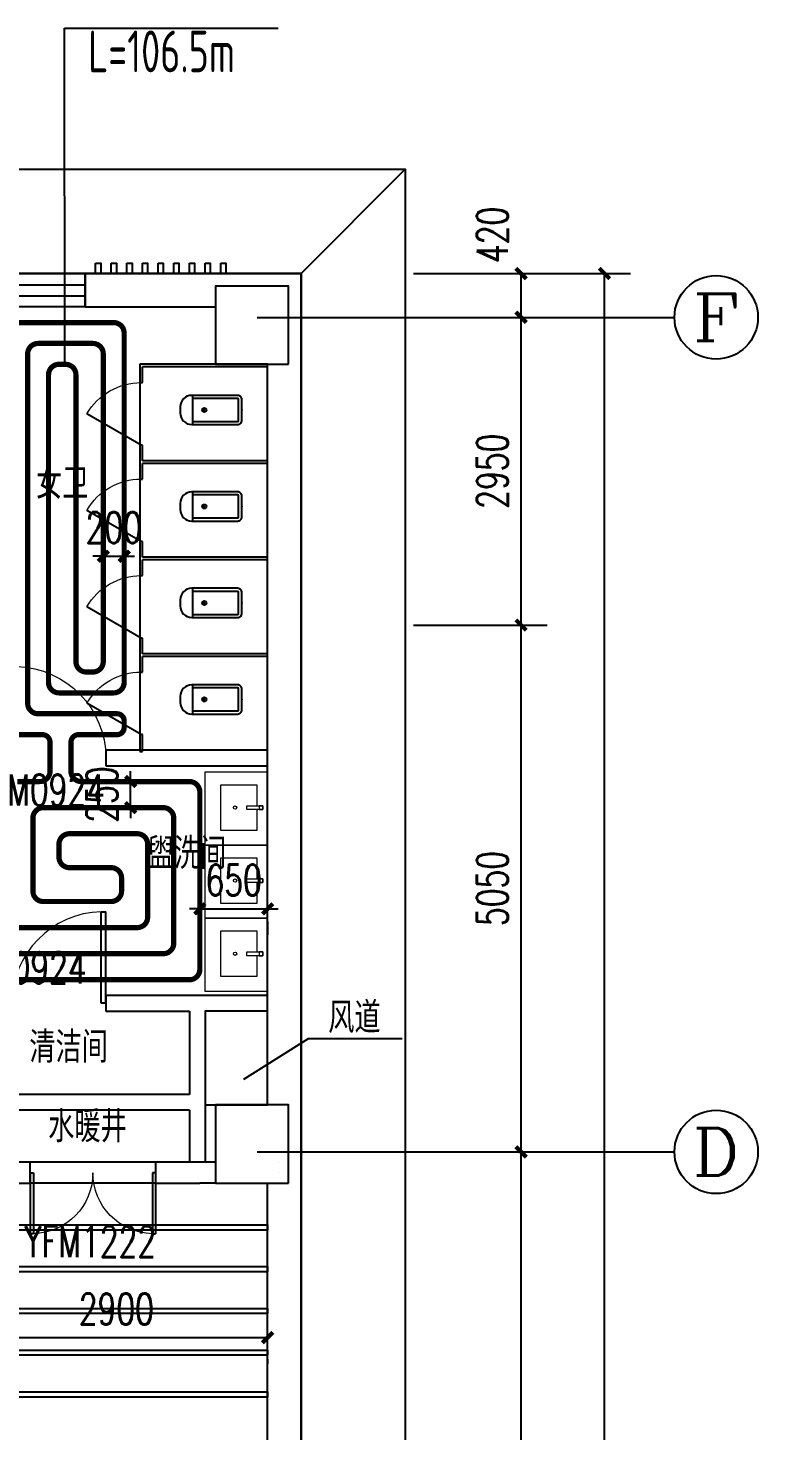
# Model space of a CAD drawing. Extents: x 2430460 to 2514560, y -608375 to -364775.
# Drawn here: x 2497286 to 2504282, y -571434 to -557986 of the extents above; entities that cross this region are included whole.
import ezdxf
from ezdxf.enums import TextEntityAlignment as Align

# ---------------------------------------------------------------- set-up
doc = ezdxf.new("R2010")
doc.units = 0
doc.header["$LTSCALE"] = 1000
doc.header["$MEASUREMENT"] = 0
doc.layers.add('A-FLOR-IDEN', color=7, linetype='Continuous', lineweight=20)
doc.layers.add('A-LVTRY', color=145, linetype='Continuous', lineweight=20)
for name, color, linetype in [('AXIS', 3, 'Continuous'), ('AXIS_TEXT', 7, 'Continuous'), ('COLUMN', 9, 'Continuous'), ('LATRINE', 6, 'Continuous'), ('LVTRY', 6, 'Continuous'), ('PIPE-地暖供', 4, 'Continuous'), ('PUB_DIM', 3, 'Continuous'), ('TH_DIM', 3, 'Continuous'), ('WALL', 9, 'Continuous'), ('WINDOW', 4, 'Continuous'), ('WINDOW_TEXT', 7, 'Continuous'), ('木龙骨', 23, 'Continuous')]:
    doc.layers.add(name, color=color, linetype=linetype)
doc.styles.add('26#标准$0$TSSD_REIN', font='Tssdeng.shx', dxfattribs={"width": 0.7, "bigfont": 'tssdchn.shx'})
doc.styles.add('_TCH_AXIS', font='COMPLEX', dxfattribs={"bigfont": 'GBCBIG'})
doc.styles.add('_TCH_DIM_T3', font='SIMPLEX', dxfattribs={"width": 0.705882, "bigfont": 'GBCBIG'})
doc.styles.add('_TCH_WINDOW', font='SIMPLEX', dxfattribs={"height": 3.5, "bigfont": 'GBCBIG'})
doc.styles.add('COMPLEX', font='COMPLEX')
doc.styles.add('ROS', font='simhei.ttf', dxfattribs={"width": 0.7})
doc.dimstyles.new('_TCH_ARCH&&100', dxfattribs={"dimtxt": 297.5, "dimasz": 100, "dimexe": 250, "dimexo": 300, "dimgap": 126.25, "dimtad": 1, "dimdec": 0, "dimzin": 0, "dimdsep": 46, "dimtxsty": '_TCH_DIM_T3', "dimblk": 'ARCHTICK', "dimcen": 0.09, "dimclrt": 7, "dimazin": 2, "dimtfac": 1, "dimtdec": 0, "dimtix": 1, "dimtmove": 2, "dimatfit": 3, "dimfxl": 30, "dimtolj": 1, "dimtzin": 0, "dimarcsym": 0})

# ---------------------------------------------------------------- blocks, each defined once
blk = doc.blocks.new('$lvtry$00000200')
at = {"color": 0}
for p, q in [((-110, -40), (-110, -470)), ((100, -30), (-100, -30)), ((110, -470), (110, -40))]:
    blk.add_line(p, q, dxfattribs=at)
blk.add_lwpolyline([(100, 0), (-100, 0, 0.414214), (-140, -40), (-140, -480, 0.414214), (-30, -590), (30, -590, 0.414214), (140, -480), (140, -40, 0.414214)], format="xyb", close=True, dxfattribs=at)
blk.add_lwpolyline([(140, -470), (-140, -470)], dxfattribs=at)
blk.add_circle((0, -359), 20, dxfattribs=at)
for centre, start, end in [((-100, -40), 90, 180), ((100, -40), 0, 90)]:
    blk.add_arc(centre, 10, start, end, dxfattribs=at)
for p in [(0, 0), (0, -359)]:
    blk.add_point(p, dxfattribs=at)
blk = doc.blocks.new('A$C549865D3')
at = {"layer": 'A-LVTRY'}
blk.add_lwpolyline([(299, 430), (550, 430), (550, 0), (0, 0), (0, 430), (252, 430)], dxfattribs=at)
for points in [[(252, 500), (252, 458), (299, 458), (299, 500)], [(299, 500), (299, 310), (252, 310), (252, 500)]]:
    blk.add_lwpolyline(points, close=True, dxfattribs=at)
blk.add_circle((275, 170), 20, dxfattribs=at)
blk = doc.blocks.new('2313414')
at = {"layer": 'A-LVTRY'}
blk.add_lwpolyline([(1698294, -109163), (1698294, -108463), (1698894, -108463), (1698894, -109163)], close=True, dxfattribs=at)
at = {"layer": 'A-LVTRY', "xscale": -0.8, "yscale": 0.8, "zscale": 0.8, "rotation": 90}
blk.add_blockref('A$C549865D3', (1698741, -108582), dxfattribs=at)
blk = doc.blocks.new('_ArchTick')
at = {"color": 0, "linetype": 'ByBlock', "const_width": 0.4}
blk.add_lwpolyline([(-0.5, -0.5), (0.5, 0.5)], dxfattribs=at)
blk = doc.blocks.new('*D18')
at = {"layer": 'Defpoints', "color": 0, "transparency": 16777216}
for p in [(37126, 4377), (38458, 4377), (37126, 3957)]:
    blk.add_point(p, dxfattribs=at)
at = {"layer": 'PUB_DIM', "color": 0, "lineweight": -2, "transparency": 16777216}
for p, q in [((37426, 4377), (38708, 4377)), ((38458, 3957), (38458, 4377)), ((37426, 3957), (38708, 3957))]:
    blk.add_line(p, q, dxfattribs=at)
at = {"layer": 'PUB_DIM', "color": 0, "lineweight": -2, "transparency": 16777216, "xscale": 100, "yscale": 100, "zscale": 100}
for p, rotation in [((38458, 4377), 90), ((38458, 3957), 270)]:
    blk.add_blockref('_ArchTick', p, dxfattribs=dict(at, rotation=rotation))
at = {"layer": 'PUB_DIM', "color": 7, "transparency": 16777216, "insert": (38183, 4747), "char_height": 297.5, "attachment_point": 5, "rotation": 90, "style": '_TCH_DIM_T3'}
blk.add_mtext('\\A1;420', dxfattribs=at)
blk = doc.blocks.new('*D19')
at = {"layer": 'Defpoints', "color": 0, "transparency": 16777216}
for p in [(37126, 3957), (38458, 3957), (37126, 1007)]:
    blk.add_point(p, dxfattribs=at)
at = {"layer": 'PUB_DIM', "color": 0, "lineweight": -2, "transparency": 16777216}
for p, q in [((37426, 3957), (38708, 3957)), ((38458, 1007), (38458, 3957)), ((37426, 1007), (38708, 1007))]:
    blk.add_line(p, q, dxfattribs=at)
at = {"layer": 'PUB_DIM', "color": 0, "lineweight": -2, "transparency": 16777216, "xscale": 100, "yscale": 100, "zscale": 100}
for p, rotation in [((38458, 3957), 90), ((38458, 1007), 270)]:
    blk.add_blockref('_ArchTick', p, dxfattribs=dict(at, rotation=rotation))
at = {"layer": 'PUB_DIM', "color": 7, "transparency": 16777216, "insert": (38183, 2482), "char_height": 297.5, "attachment_point": 5, "rotation": 90, "style": '_TCH_DIM_T3'}
blk.add_mtext('\\A1;2950', dxfattribs=at)
blk = doc.blocks.new('*D20')
at = {"layer": 'Defpoints', "color": 0, "transparency": 16777216}
for p in [(37126, 1007), (38458, 1007), (37126, -4043)]:
    blk.add_point(p, dxfattribs=at)
at = {"layer": 'PUB_DIM', "color": 0, "lineweight": -2, "transparency": 16777216}
for p, q in [((37426, 1007), (38708, 1007)), ((38458, -4043), (38458, 1007)), ((37426, -4043), (38708, -4043))]:
    blk.add_line(p, q, dxfattribs=at)
at = {"layer": 'PUB_DIM', "color": 0, "lineweight": -2, "transparency": 16777216, "xscale": 100, "yscale": 100, "zscale": 100}
for p, rotation in [((38458, 1007), 90), ((38458, -4043), 270)]:
    blk.add_blockref('_ArchTick', p, dxfattribs=dict(at, rotation=rotation))
at = {"layer": 'PUB_DIM', "color": 7, "transparency": 16777216, "insert": (38183, -1518), "char_height": 297.5, "attachment_point": 5, "rotation": 90, "style": '_TCH_DIM_T3'}
blk.add_mtext('\\A1;5050', dxfattribs=at)
blk = doc.blocks.new('*D21')
at = {"layer": 'Defpoints', "color": 0, "transparency": 16777216}
for p in [(37126, -4043), (38458, -4043), (37126, -12043)]:
    blk.add_point(p, dxfattribs=at)
at = {"layer": 'PUB_DIM', "color": 0, "lineweight": -2, "transparency": 16777216}
for p, q in [((37426, -4043), (38708, -4043)), ((38458, -12043), (38458, -4043)), ((37426, -12043), (38708, -12043))]:
    blk.add_line(p, q, dxfattribs=at)
at = {"layer": 'PUB_DIM', "color": 0, "lineweight": -2, "transparency": 16777216, "xscale": 100, "yscale": 100, "zscale": 100}
for p, rotation in [((38458, -4043), 90), ((38458, -12043), 270)]:
    blk.add_blockref('_ArchTick', p, dxfattribs=dict(at, rotation=rotation))
at = {"layer": 'PUB_DIM', "color": 7, "transparency": 16777216, "insert": (38183, -8043), "char_height": 297.5, "attachment_point": 5, "rotation": 90, "style": '_TCH_DIM_T3'}
blk.add_mtext('\\A1;8000', dxfattribs=at)
blk = doc.blocks.new('*D25')
at = {"layer": 'Defpoints', "color": 0, "transparency": 16777216}
for p in [(38067, 4377), (39258, 4377), (38067, -26343)]:
    blk.add_point(p, dxfattribs=at)
at = {"layer": 'PUB_DIM', "color": 0, "lineweight": -2, "transparency": 16777216}
for p, q in [((38367, 4377), (39508, 4377)), ((39258, -26343), (39258, 4377)), ((38367, -26343), (39508, -26343))]:
    blk.add_line(p, q, dxfattribs=at)
at = {"layer": 'PUB_DIM', "color": 0, "lineweight": -2, "transparency": 16777216, "xscale": 100, "yscale": 100, "zscale": 100}
for p, rotation in [((39258, 4377), 90), ((39258, -26343), 270)]:
    blk.add_blockref('_ArchTick', p, dxfattribs=dict(at, rotation=rotation))
at = {"layer": 'PUB_DIM', "color": 7, "transparency": 16777216, "insert": (38983, -10983), "char_height": 297.5, "attachment_point": 5, "rotation": 90, "style": '_TCH_DIM_T3'}
blk.add_mtext('\\A1;30720', dxfattribs=at)
blk = doc.blocks.new('_FZHK')
blk.add_lwpolyline([(-0.5, -0.5), (0.5, -0.5), (0.5, 0.5), (-0.5, 0.5)], close=True)
blk = doc.blocks.new('$WINLIB2D$00000001')
at = {"color": 0}
for points in [[(-0.5, 0.5), (-0.5, -0.5)], [(-0.5, 0.5), (0.5, 0.5)], [(0.5, -0.5), (0.5, 0.5)], [(0.5, 0.1667), (-0.5, 0.1667)], [(0.5, -0.1667), (-0.5, -0.1667)], [(-0.5, -0.5), (0.5, -0.5)]]:
    blk.add_lwpolyline(points, dxfattribs=at)
blk = doc.blocks.new('*D503')
at = {"layer": 'Defpoints', "color": 0, "transparency": 16777216}
for p in [(37126, 4377), (38458, 4377), (37126, 3957)]:
    blk.add_point(p, dxfattribs=at)
at = {"layer": 'PUB_DIM', "color": 0, "lineweight": -2, "transparency": 16777216}
for p, q in [((37426, 4377), (38708, 4377)), ((38458, 3957), (38458, 4377)), ((37426, 3957), (38708, 3957))]:
    blk.add_line(p, q, dxfattribs=at)
at = {"layer": 'PUB_DIM', "color": 0, "lineweight": -2, "transparency": 16777216, "xscale": 100, "yscale": 100, "zscale": 100}
for p, rotation in [((38458, 4377), 90), ((38458, 3957), 270)]:
    blk.add_blockref('_ArchTick', p, dxfattribs=dict(at, rotation=rotation))
at = {"layer": 'PUB_DIM', "color": 7, "transparency": 16777216, "insert": (38183, 4747), "char_height": 297.5, "attachment_point": 5, "rotation": 90, "style": '_TCH_DIM_T3'}
blk.add_mtext('\\A1;420', dxfattribs=at)
blk = doc.blocks.new('*D504')
at = {"layer": 'Defpoints', "color": 0, "transparency": 16777216}
for p in [(37126, 3957), (38458, 3957), (37126, 1007)]:
    blk.add_point(p, dxfattribs=at)
at = {"layer": 'PUB_DIM', "color": 0, "lineweight": -2, "transparency": 16777216}
for p, q in [((37426, 3957), (38708, 3957)), ((38458, 1007), (38458, 3957)), ((37426, 1007), (38708, 1007))]:
    blk.add_line(p, q, dxfattribs=at)
at = {"layer": 'PUB_DIM', "color": 0, "lineweight": -2, "transparency": 16777216, "xscale": 100, "yscale": 100, "zscale": 100}
for p, rotation in [((38458, 3957), 90), ((38458, 1007), 270)]:
    blk.add_blockref('_ArchTick', p, dxfattribs=dict(at, rotation=rotation))
at = {"layer": 'PUB_DIM', "color": 7, "transparency": 16777216, "insert": (38183, 2482), "char_height": 297.5, "attachment_point": 5, "rotation": 90, "style": '_TCH_DIM_T3'}
blk.add_mtext('\\A1;2950', dxfattribs=at)
blk = doc.blocks.new('*D505')
at = {"layer": 'Defpoints', "color": 0, "transparency": 16777216}
for p in [(37126, 1007), (38458, 1007), (37126, -4043)]:
    blk.add_point(p, dxfattribs=at)
at = {"layer": 'PUB_DIM', "color": 0, "lineweight": -2, "transparency": 16777216}
for p, q in [((37426, 1007), (38708, 1007)), ((38458, -4043), (38458, 1007)), ((37426, -4043), (38708, -4043))]:
    blk.add_line(p, q, dxfattribs=at)
at = {"layer": 'PUB_DIM', "color": 0, "lineweight": -2, "transparency": 16777216, "xscale": 100, "yscale": 100, "zscale": 100}
for p, rotation in [((38458, 1007), 90), ((38458, -4043), 270)]:
    blk.add_blockref('_ArchTick', p, dxfattribs=dict(at, rotation=rotation))
at = {"layer": 'PUB_DIM', "color": 7, "transparency": 16777216, "insert": (38183, -1518), "char_height": 297.5, "attachment_point": 5, "rotation": 90, "style": '_TCH_DIM_T3'}
blk.add_mtext('\\A1;5050', dxfattribs=at)
blk = doc.blocks.new('*D506')
at = {"layer": 'Defpoints', "color": 0, "transparency": 16777216}
for p in [(37126, -4043), (38458, -4043), (37126, -12043)]:
    blk.add_point(p, dxfattribs=at)
at = {"layer": 'PUB_DIM', "color": 0, "lineweight": -2, "transparency": 16777216}
for p, q in [((37426, -4043), (38708, -4043)), ((38458, -12043), (38458, -4043)), ((37426, -12043), (38708, -12043))]:
    blk.add_line(p, q, dxfattribs=at)
at = {"layer": 'PUB_DIM', "color": 0, "lineweight": -2, "transparency": 16777216, "xscale": 100, "yscale": 100, "zscale": 100}
for p, rotation in [((38458, -4043), 90), ((38458, -12043), 270)]:
    blk.add_blockref('_ArchTick', p, dxfattribs=dict(at, rotation=rotation))
at = {"layer": 'PUB_DIM', "color": 7, "transparency": 16777216, "insert": (38183, -8043), "char_height": 297.5, "attachment_point": 5, "rotation": 90, "style": '_TCH_DIM_T3'}
blk.add_mtext('\\A1;8000', dxfattribs=at)
blk = doc.blocks.new('*D510')
at = {"layer": 'Defpoints', "color": 0, "transparency": 16777216}
for p in [(38067, 4377), (39258, 4377), (38067, -26343)]:
    blk.add_point(p, dxfattribs=at)
at = {"layer": 'PUB_DIM', "color": 0, "lineweight": -2, "transparency": 16777216}
for p, q in [((38367, 4377), (39508, 4377)), ((39258, -26343), (39258, 4377)), ((38367, -26343), (39508, -26343))]:
    blk.add_line(p, q, dxfattribs=at)
at = {"layer": 'PUB_DIM', "color": 0, "lineweight": -2, "transparency": 16777216, "xscale": 100, "yscale": 100, "zscale": 100}
for p, rotation in [((39258, 4377), 90), ((39258, -26343), 270)]:
    blk.add_blockref('_ArchTick', p, dxfattribs=dict(at, rotation=rotation))
at = {"layer": 'PUB_DIM', "color": 7, "transparency": 16777216, "insert": (38983, -10983), "char_height": 297.5, "attachment_point": 5, "rotation": 90, "style": '_TCH_DIM_T3'}
blk.add_mtext('\\A1;30720', dxfattribs=at)
blk = doc.blocks.new('_AXISO')
blk.add_circle((0, 0), 0.5)
at = {"layer": 'AXIS_TEXT', "style": 'COMPLEX', "width": 1.041667}
blk.add_attdef('A', text='', height=0.56, dxfattribs=at).set_placement((-0.25, -0.28), (0.25, -0.28), align=Align.FIT)
blk = doc.blocks.new('$DorLib2D$00000002')
for p, q in [((-0.5, 0), (-0.5, 0.4875)), ((-0.475, 0.4875), (-0.5, 0.4875)), ((-0.475, 0), (-0.475, 0.4875)), ((0.475, 0), (0.475, 0.4875)), ((0.475, 0.4875), (0.5, 0.4875)), ((0.5, 0), (0.5, 0.4875)), ((-0.5, 0), (-0.475, 0)), ((0.5, 0), (0.475, 0))]:
    blk.add_line(p, q)
at = {"lineweight": 13}
for centre, start, end in [((-0.4875, 0), 0, 88.53072), ((0.4875, 0), 91.46928, 180)]:
    blk.add_arc(centre, 0.4875, start, end, dxfattribs=at)
blk = doc.blocks.new('$TCHSYS$APDOOR2D')
blk.add_line((0.5, 0), (0, 0.866))
at = {"lineweight": 13}
blk.add_arc((0.5, 0), 1, 120, 180, dxfattribs=at)
blk = doc.blocks.new('$DorLib2D$00000001')
for p, q in [((0.45, 0.975), (0.5, 0.975)), ((0.45, 0), (0.45, 0.975)), ((0.5, 0), (0.5, 0.975)), ((0.5, 0), (0.45, 0))]:
    blk.add_line(p, q)
at = {"lineweight": 13}
blk.add_arc((0.475, 0), 0.975, 91.4693, 180, dxfattribs=at)
blk = doc.blocks.new('*D555')
at = {"layer": 'Defpoints', "color": 0, "transparency": 16777216}
for p in [(2496682, -570447), (2499582, -570447), (2499582, -570540)]:
    blk.add_point(p, dxfattribs=at)
at = {"layer": 'TH_DIM', "color": 0, "lineweight": -2, "transparency": 16777216}
for p, q in [((2496682, -570540), (2499582, -570540)), ((2496682, -570747), (2496682, -570790)), ((2499582, -570747), (2499582, -570790))]:
    blk.add_line(p, q, dxfattribs=at)
at = {"layer": 'TH_DIM', "color": 0, "lineweight": -2, "transparency": 16777216, "xscale": 100, "yscale": 100, "zscale": 100, "rotation": 180}
blk.add_blockref('_ArchTick', (2496682, -570540), dxfattribs=at)
at = {"layer": 'TH_DIM', "color": 0, "lineweight": -2, "transparency": 16777216, "xscale": 100, "yscale": 100, "zscale": 100}
blk.add_blockref('_ArchTick', (2499582, -570540), dxfattribs=at)
at = {"layer": 'TH_DIM', "color": 7, "transparency": 16777216, "insert": (2498132, -570265), "char_height": 297.5, "attachment_point": 5, "style": '_TCH_DIM_T3'}
blk.add_mtext('\\A1;2900', dxfattribs=at)
blk = doc.blocks.new('*D567')
at = {"layer": 'Defpoints', "color": 0, "transparency": 16777216}
for p in [(2498007, -562970), (2498207, -562970), (2498207, -563049)]:
    blk.add_point(p, dxfattribs=at)
at = {"layer": 'TH_DIM', "color": 0, "lineweight": -2, "transparency": 16777216}
for p, q in [((2498007, -563049), (2497907, -563049)), ((2498007, -563049), (2498207, -563049)), ((2498207, -563049), (2498307, -563049)), ((2498007, -563270), (2498007, -563299)), ((2498207, -563270), (2498207, -563299))]:
    blk.add_line(p, q, dxfattribs=at)
at = {"layer": 'TH_DIM', "color": 0, "lineweight": -2, "transparency": 16777216, "xscale": 100, "yscale": 100, "zscale": 100}
blk.add_blockref('_ArchTick', (2498007, -563049), dxfattribs=at)
at = {"layer": 'TH_DIM', "color": 0, "lineweight": -2, "transparency": 16777216, "xscale": 100, "yscale": 100, "zscale": 100, "rotation": 180}
blk.add_blockref('_ArchTick', (2498207, -563049), dxfattribs=at)
at = {"layer": 'TH_DIM', "color": 7, "transparency": 16777216, "insert": (2498107, -562774), "char_height": 297.5, "attachment_point": 5, "style": '_TCH_DIM_T3'}
blk.add_mtext('\\A1;200', dxfattribs=at)
blk = doc.blocks.new('*D568')
at = {"layer": 'Defpoints', "color": 0, "transparency": 16777216}
for p in [(2498217, -565209), (2498269, -565209), (2498217, -565459)]:
    blk.add_point(p, dxfattribs=at)
at = {"layer": 'TH_DIM', "color": 0, "lineweight": -2, "transparency": 16777216}
for p, q in [((2498269, -565209), (2498269, -565109)), ((2498269, -565459), (2498269, -565209)), ((2498517, -565209), (2498519, -565209)), ((2498269, -565459), (2498269, -565559)), ((2498517, -565459), (2498519, -565459))]:
    blk.add_line(p, q, dxfattribs=at)
at = {"layer": 'TH_DIM', "color": 0, "lineweight": -2, "transparency": 16777216, "xscale": 100, "yscale": 100, "zscale": 100}
for p, rotation in [((2498269, -565209), 270), ((2498269, -565459), 90)]:
    blk.add_blockref('_ArchTick', p, dxfattribs=dict(at, rotation=rotation))
at = {"layer": 'TH_DIM', "color": 7, "transparency": 16777216, "insert": (2497994, -565334), "char_height": 297.5, "attachment_point": 5, "rotation": 90, "style": '_TCH_DIM_T3'}
blk.add_mtext('\\A1;250', dxfattribs=at)
blk = doc.blocks.new('*D569')
at = {"layer": 'Defpoints', "color": 0, "transparency": 16777216}
for p in [(2498932, -566251), (2499582, -566251), (2499582, -566429)]:
    blk.add_point(p, dxfattribs=at)
at = {"layer": 'TH_DIM', "color": 0, "lineweight": -2, "transparency": 16777216}
for p, q in [((2498932, -566429), (2498832, -566429)), ((2498932, -566429), (2499582, -566429)), ((2499582, -566429), (2499682, -566429)), ((2498932, -566551), (2498932, -566679)), ((2499582, -566551), (2499582, -566679))]:
    blk.add_line(p, q, dxfattribs=at)
at = {"layer": 'TH_DIM', "color": 0, "lineweight": -2, "transparency": 16777216, "xscale": 100, "yscale": 100, "zscale": 100}
blk.add_blockref('_ArchTick', (2498932, -566429), dxfattribs=at)
at = {"layer": 'TH_DIM', "color": 0, "lineweight": -2, "transparency": 16777216, "xscale": 100, "yscale": 100, "zscale": 100, "rotation": 180}
blk.add_blockref('_ArchTick', (2499582, -566429), dxfattribs=at)
at = {"layer": 'TH_DIM', "color": 7, "transparency": 16777216, "insert": (2499257, -566154), "char_height": 297.5, "attachment_point": 5, "style": '_TCH_DIM_T3'}
blk.add_mtext('\\A1;650', dxfattribs=at)
blk = doc.blocks.new('A$C0536007B')
for p, q in [((36348.5, 4376.9), (37348.5, 5376.9)), ((35278.5, -4143.1), (33428.5, -4143.1))]:
    blk.add_line(p, q)
for points in [[(19928.5, 5376.9), (37348.5, 5376.9), (37348.5, -21463.1), (11928.5, -21463.1)], [(-12491.5, 1626.9), (-4491.5, 1626.9), (-4491.5, 4376.9), (36348.5, 4376.9), (36348.5, -20463.1), (-12491.5, -20463.1), (-12491.5, 1626.9)], [(35799.4, -3346.1), (36420.9, -2957.4), (37319.6, -2957.4)]]:
    blk.add_lwpolyline(points)
at = {"color": 175}
for points in [[(34378.5, 4476.9), (34428.5, 4476.9), (34428.5, 4376.9), (34378.5, 4376.9)], [(34528.5, 4476.9), (34578.5, 4476.9), (34578.5, 4376.9), (34528.5, 4376.9)], [(34678.5, 4476.9), (34728.5, 4476.9), (34728.5, 4376.9), (34678.5, 4376.9)], [(34828.5, 4476.9), (34878.5, 4476.9), (34878.5, 4376.9), (34828.5, 4376.9)], [(34978.5, 4476.9), (35028.5, 4476.9), (35028.5, 4376.9), (34978.5, 4376.9)], [(35128.5, 4476.9), (35178.5, 4476.9), (35178.5, 4376.9), (35128.5, 4376.9)], [(35278.5, 4476.9), (35328.5, 4476.9), (35328.5, 4376.9), (35278.5, 4376.9)], [(35428.5, 4476.9), (35478.5, 4476.9), (35478.5, 4376.9), (35428.5, 4376.9)], [(35578.5, 4476.9), (35628.5, 4476.9), (35628.5, 4376.9), (35578.5, 4376.9)]]:
    blk.add_lwpolyline(points, close=True, dxfattribs=at)
blk.add_lwpolyline([(36028.5, -2693.1), (35428.5, -2693.1), (35428.5, -3593.1), (36028.5, -3593.1)], close=True)
at = {"layer": 'AXIS'}
for p, q in [((35928.5, 3956.9), (39928.5, 3956.9)), ((35928.5, -4043.1), (39928.5, -4043.1))]:
    blk.add_line(p, q, dxfattribs=at)
at = {"layer": 'LATRINE'}
for p, q in [((34803, 3506.9), (34803, 3331.9)), ((36028.5, 3506.9), (34803, 3506.9)), ((36028.5, 3481.9), (36028.5, 3506.9)), ((34828, 3331.9), (34828, 3481.9)), ((36028.5, 3481.9), (34828, 3481.9)), ((34803, 3331.9), (34828, 3331.9)), ((34803, 3331.9), (34803, 2731.9)), ((34828, 2731.9), (34803, 2731.9)), ((34803, 2731.9), (34803, 2569.4)), ((34828, 2581.9), (34828, 2731.9)), ((34803, 2569.4), (34803, 2406.9)), ((36028.5, 2581.9), (34828, 2581.9)), ((36028.5, 2556.9), (34828, 2556.9)), ((34828, 2406.9), (34828, 2556.9)), ((36028.5, 2556.9), (36028.5, 2581.9)), ((34803, 2406.9), (34828, 2406.9)), ((34803, 2406.9), (34803, 1806.9)), ((34828, 1806.9), (34803, 1806.9)), ((34803, 1806.9), (34803, 1644.4)), ((34828, 1656.9), (34828, 1806.9)), ((34803, 1644.4), (34803, 1481.9)), ((36028.5, 1656.9), (34828, 1656.9)), ((36028.5, 1631.9), (34828, 1631.9)), ((34828, 1481.9), (34828, 1631.9)), ((36028.5, 1631.9), (36028.5, 1656.9)), ((34803, 1481.9), (34828, 1481.9)), ((34803, 1481.9), (34803, 881.9)), ((34828, 881.9), (34803, 881.9)), ((34803, 881.9), (34803, 719.4)), ((34828, 731.9), (34828, 881.9)), ((34803, 719.4), (34803, 556.9)), ((36028.5, 731.9), (34828, 731.9)), ((36028.5, 706.9), (34828, 706.9)), ((34828, 556.9), (34828, 706.9)), ((36028.5, 706.9), (36028.5, 731.9)), ((34803, 556.9), (34828, 556.9)), ((34803, 556.9), (34803, -43.1)), ((34828, -43.1), (34803, -43.1)), ((34803, -43.1), (34803, -205.6)), ((34828, -205.6), (34828, -43.1)), ((34803, -205.6), (34828, -205.6))]:
    blk.add_line(p, q, dxfattribs=at)
at = {"layer": 'WALL'}
for p, q in [((36348.5, 4376.9), (34278.5, 4376.9)), ((34278.5, 4376.9), (34278.5, 4056.9)), ((36348.5, -243.1), (36348.5, 4376.9)), ((34278.5, 4056.9), (35528.5, 4056.9)), ((36028.5, -243.1), (36028.5, 3506.9)), ((36028.5, -193.1), (34478.5, -193.1)), ((34478.5, -193.1), (34478.5, -343.1)), ((36028.5, -2643.1), (36028.5, -243.1)), ((36348.5, -2643.1), (36348.5, -243.1)), ((34478.5, -343.1), (36028.5, -343.1)), ((35378.5, -2543.1), (34478.5, -2543.1)), ((34478.5, -2543.1), (34478.5, -2693.1)), ((36028.5, -2543.1), (35378.5, -2543.1)), ((36028.5, -3593.1), (36028.5, -2643.1)), ((36348.5, -4243.1), (36348.5, -2643.1)), ((34478.5, -2693.1), (35278.5, -2693.1)), ((35278.5, -2693.1), (35278.5, -3493.1)), ((36028.5, -2693.1), (35428.5, -2693.1)), ((35428.5, -2693.1), (35428.5, -3543.1)), ((35278.5, -3493.1), (33428.5, -3493.1)), ((35428.5, -3543.1), (35428.5, -4143.1)), ((35278.5, -3643.1), (33428.5, -3643.1)), ((35278.5, -3643.1), (35278.5, -4143.1)), ((33753.5, -4143.1), (33278.5, -4143.1)), ((33753.5, -4343.1), (33753.5, -4143.1)), ((35378.5, -4143.1), (34953.5, -4143.1)), ((34953.5, -4143.1), (34953.5, -4343.1)), ((35528.5, -4143.1), (35378.5, -4143.1)), ((36128.5, -4043.1), (36128.5, -4043.1)), ((36128.5, -4143.1), (36128.5, -4143.1)), ((36348.5, -12043.1), (36348.5, -4043.1)), ((36128.5, -4243.1), (36128.5, -4243.1)), ((33278.5, -4343.1), (33753.5, -4343.1)), ((34953.5, -4343.1), (35378.5, -4343.1)), ((35528.5, -4343.1), (35378.5, -4343.1)), ((36028.5, -11743.1), (36028.5, -4343.1))]:
    blk.add_line(p, q, dxfattribs=at)
at = {"layer": 'WINDOW'}
for p, q in [((34953.5, -4143.1), (33753.5, -4143.1)), ((34953.5, -4343.1), (33753.5, -4343.1))]:
    blk.add_line(p, q, dxfattribs=at)
at = {"layer": 'A-LVTRY', "xscale": -1}
for p in [(1734322, 108059.1), (1734322, 107359.1), (1734322, 106659.1)]:
    blk.add_blockref('2313414', p, dxfattribs=at)
at = {"layer": 'AXIS'}
ref = blk.add_blockref('_AXISO', (40328.5, 3956.9), dxfattribs=dict(at, xscale=800, yscale=800, zscale=800))
ref.add_attrib('A', 'F', dxfattribs={"layer": 'AXIS_TEXT', "height": 452.5, "style": '_TCH_AXIS', "width": 1.3125}).set_placement((40102.2, 3730.6), (40554.7, 3730.6), align=Align.FIT)
ref = blk.add_blockref('_AXISO', (40328.5, -4043.1), dxfattribs=dict(at, xscale=800, yscale=800, zscale=800))
ref.add_attrib('A', 'D', dxfattribs={"layer": 'AXIS_TEXT', "height": 452.5, "style": '_TCH_AXIS', "width": 1.235294}).set_placement((40102.2, -4269.4), (40554.7, -4269.4), align=Align.FIT)
at = {"layer": 'COLUMN', "yscale": 700, "zscale": 700, "rotation": 90}
for p, xscale in [((35878.5, 3881.9), 750), ((35878.5, -3968.1), 749.9999999131542)]:
    blk.add_blockref('_FZHK', p, dxfattribs=dict(at, xscale=xscale))
at = {"layer": 'LATRINE', "xscale": 600, "yscale": -600, "zscale": 25, "rotation": 270}
for p in [(34815.5, 3031.9), (34815.5, 2106.9), (34815.5, 1181.9), (34815.5, 256.9)]:
    blk.add_blockref('$TCHSYS$APDOOR2D', p, dxfattribs=at)
at = {"layer": 'LVTRY', "extrusion": (0, 0, -1), "xscale": -1, "zscale": -1, "rotation": 90}
for p in [(-35780.7, 3069.4, 0), (-35780.7, 2144.4, 0), (-35780.7, 1219.4, 0), (-35780.7, 294.4, 0)]:
    blk.add_blockref('$lvtry$00000200', p, dxfattribs=at)
at = {"layer": 'WINDOW'}
ref = blk.add_blockref('$WINLIB2D$00000001', (31253.5, 4216.9), dxfattribs=dict(at, xscale=6050, yscale=320, zscale=6050, rotation=179.9999999999983))
ref.add_attrib('A', 'C6151', (30843.5, 4496.8), dxfattribs={"layer": 'WINDOW_TEXT', "height": 297.5, "rotation": 360, "style": '_TCH_WINDOW', "width": 0.705882})
ref = blk.add_blockref('$DorLib2D$00000001', (34028.5, -268.1), dxfattribs=dict(at, xscale=900, yscale=-900, zscale=900, rotation=180.0000000000103))
ref.add_attrib('A', 'M0924', (33533.5, -721.7), dxfattribs={"layer": 'WINDOW_TEXT', "height": 297.5, "style": '_TCH_WINDOW', "width": 0.705882})
ref = blk.add_blockref('$DorLib2D$00000001', (34028.5, -2618.1), dxfattribs=dict(at, xscale=-900, yscale=-900, zscale=-900, rotation=180))
ref.add_attrib('A', 'M0924', (33358, -2427.4), dxfattribs={"layer": 'WINDOW_TEXT', "height": 297.5, "style": '_TCH_WINDOW', "width": 0.705882})
ref = blk.add_blockref('$DorLib2D$00000002', (34353.5, -4243.1), dxfattribs=dict(at, xscale=-1200, yscale=1200, zscale=-1200, rotation=180))
ref.add_attrib('A', 'YFM1222', (33699.9, -5051.5), dxfattribs={"layer": 'WINDOW_TEXT', "height": 297.5, "style": '_TCH_WINDOW', "width": 0.705882})
at = {"layer": 'A-FLOR-IDEN', "style": 'ROS', "width": 0.7}
for s, p in [('女卫', (33808, 2244.7)), ('盥洗间', (34879.1, -1302.3)), ('风道', (36609.5, -2876.2)), ('清洁间', (33744.7, -3159.9)), ('水暖井', (33925.2, -3921.5))]:
    blk.add_text(s, height=262.87, dxfattribs=at).set_placement(p)
at = {"layer": 'PUB_DIM'}
for picture in ['*D18', '*D503']:
    dim = blk.add_linear_dim(base=(38457.9, 4376.9), p1=(37125.7, 3956.9), p2=(37125.7, 4376.9), angle=90, dimstyle='_TCH_ARCH&&100', dxfattribs=at)
    dim.commit()
    dim.dimension.update_dxf_attribs({"geometry": picture, "text_midpoint": (38182.9, 4746.9), "dimtype": 129})
for p1, p2, distance, picture, middle in [((38066.8, -26343.1), (38066.8, 4376.9), -1190.9, '*D25', (38982.7, -10983.1)), ((38066.8, -26343.1), (38066.8, 4376.9), -1190.9, '*D510', (38982.7, -10983.1)), ((37125.7, 1006.9), (37125.7, 3956.9), -1332.2, '*D19', (38182.9, 2481.9)), ((37125.7, 1006.9), (37125.7, 3956.9), -1332.2, '*D504', (38182.9, 2481.9)), ((37125.7, -4043.1), (37125.7, 1006.9), -1332.2, '*D20', (38182.9, -1518.1)), ((37125.7, -4043.1), (37125.7, 1006.9), -1332.2, '*D505', (38182.9, -1518.1)), ((37125.7, -12043.1), (37125.7, -4043.1), -1332.2, '*D21', (38182.9, -8043.1)), ((37125.7, -12043.1), (37125.7, -4043.1), -1332.2, '*D506', (38182.9, -8043.1))]:
    dim = blk.add_aligned_dim(p1=p1, p2=p2, distance=distance, dimstyle='_TCH_ARCH&&100', dxfattribs=at)
    dim.commit()
    dim.dimension.update_dxf_attribs({"geometry": picture, "text_midpoint": middle})

msp = doc.modelspace()

# ---------------------------------------------------------------- linework, layer by layer
for p, q in [((2497637.5, -561209.3), (2497635.3, -557986)), ((2497635.3, -557986), (2499682.9, -557986))]:
    msp.add_line(p, q)
at = {"layer": 'PIPE-地暖供', "const_width": 50}
for points in [[(2496782, -567109.3), (2498832, -567109.3, 0.4142136), (2498932, -567009.3), (2498932, -565309.3, 0.4142136), (2498832, -565209.3), (2497796.5, -565209.3, -0.4142136), (2497696.5, -565109.3), (2497696.5, -564834.3, -0.4142136), (2497771.5, -564759.3), (2498139.8, -564759.3, 0.4142136), (2498206.5, -564692.6), (2498206.5, -564625.9, 0.4142136), (2498139.8, -564559.3), (2497382, -564559.3, -0.4142136), (2497282, -564459.3), (2497282, -561109.3, -0.4142136), (2497382, -561009.3), (2497906.5, -561009.3, -0.4142136), (2498006.5, -561109.3), (2498006.5, -564059.3, -0.4142136), (2497906.5, -564159.3), (2497844.3, -564159.3, -0.4142136), (2497744.3, -564059.3), (2497744.3, -561309.3, 0.4142136), (2497644.3, -561209.3), (2497582, -561209.3, 0.4142136), (2497482, -561309.3), (2497482, -564259.3, 0.4142136), (2497582, -564359.3), (2498106.5, -564359.3, 0.4142136), (2498206.5, -564259.3), (2498206.5, -560909.3, 0.4142136), (2498106.5, -560809.3), (2497182, -560809.3, 0.4142136)], [(2497182, -564759.3), (2497421.5, -564759.3, -0.4142136), (2497496.5, -564834.3), (2497496.5, -565109.3, -0.4142136), (2497396.5, -565209.3), (2497182, -565209.3, 0.4142136)], [(2497182, -566609.3), (2498332, -566609.3, 0.4142136), (2498432, -566509.3), (2498432, -565809.3, 0.4142136), (2498332, -565709.3), (2497682, -565709.3, 0.4142136), (2497582, -565809.3), (2497582, -565934.3, 0.4142136), (2497682, -566034.3), (2498082, -566034.3, -0.4142136), (2498182, -566134.3), (2498182, -566259.3, -0.4142136), (2498082, -566359.3), (2497432, -566359.3, -0.4142136), (2497332, -566259.3), (2497332, -565559.3, -0.4142136), (2497432, -565459.3), (2498582, -565459.3, -0.4142136), (2498682, -565559.3), (2498682, -566759.3, -0.4142136), (2498582, -566859.3), (2496532, -566859.3, 0.4142136)]]:
    msp.add_lwpolyline(points, format="xyb", dxfattribs=at)
at = {"layer": '木龙骨', "color": 253}
for points in [[(2451382, -569459.3), (2499582, -569459.3), (2499582, -569509.3), (2451382, -569509.3)], [(2451382, -569859.3), (2499582, -569859.3), (2499582, -569909.3), (2451382, -569909.3)], [(2451382, -570259.3), (2499582, -570259.3), (2499582, -570309.3), (2451382, -570309.3)], [(2451382, -570659.3), (2499582, -570659.3), (2499582, -570709.3), (2451382, -570709.3)], [(2451382, -571059.3), (2499582, -571059.3), (2499582, -571109.3), (2451382, -571109.3)]]:
    msp.add_lwpolyline(points, dxfattribs=at)

# ---------------------------------------------------------------- block references
msp.add_blockref('A$C0536007B', (2463553.5, -564716.2))

# ---------------------------------------------------------------- texts
at = {"insert": (2497861.8, -558409.8), "char_height": 400, "width": 1509.222, "attachment_point": 7, "style": '26#标准$0$TSSD_REIN'}
msp.add_mtext('L=106.5m', dxfattribs=at)

# ---------------------------------------------------------------- dimensions: what is measured, and where the dimension line sits
at = {"layer": 'TH_DIM'}
for p1, p2, distance, picture, middle in [((2498006.5, -562970.3), (2498206.5, -562970.3), -78.4, '*D567', (2498106.5, -562773.7)), ((2498217.3, -565459.3), (2498217.3, -565209.3), -51.3, '*D568', (2497993.5, -565334.3)), ((2498932, -566251.1), (2499582, -566251.1), -177.8, '*D569', (2499257, -566153.9)), ((2496682, -570446.9), (2499582, -570446.9), -92.8, '*D555', (2498132, -570264.7))]:
    dim = msp.add_aligned_dim(p1=p1, p2=p2, distance=distance, dimstyle='_TCH_ARCH&&100', dxfattribs=at)
    dim.commit()
    dim.dimension.update_dxf_attribs({"geometry": picture, "text_midpoint": middle})

doc.saveas('drawing.dxf')
